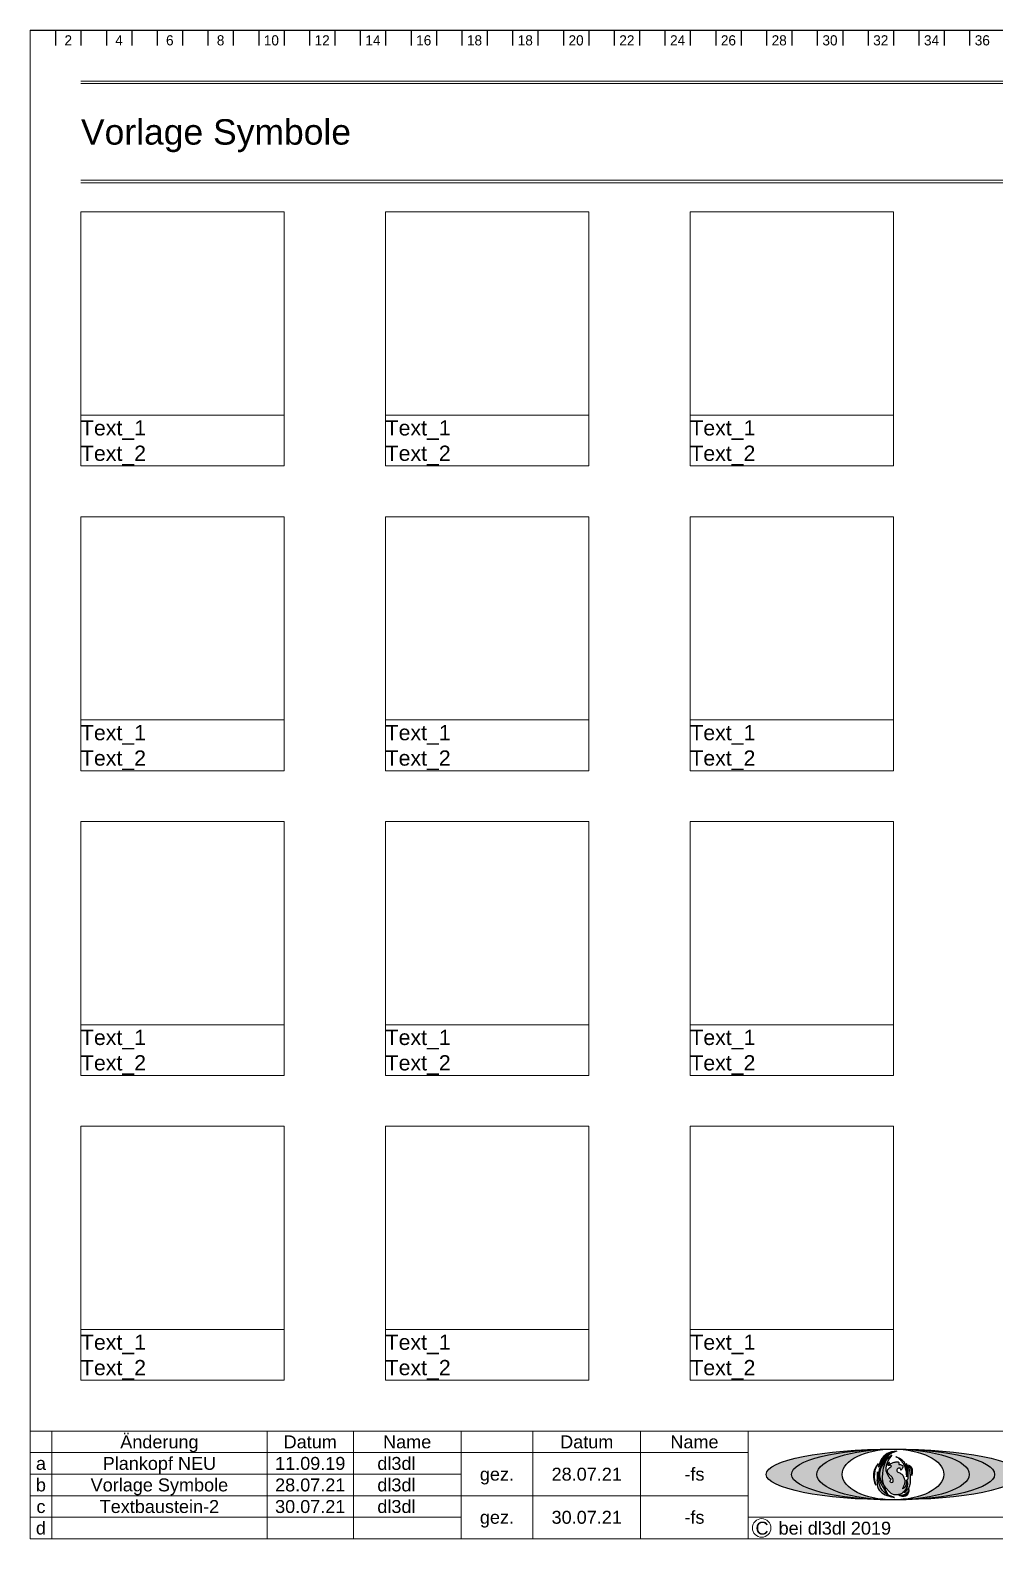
# Model space of a CAD drawing. Header units: millimetres. Extents: x 0 to 1740, y -634 to 297.
# Drawn here: x 440 to 630, y -317 to -20 of the extents above; entities that cross this region are included whole.
import ezdxf
from ezdxf.enums import TextEntityAlignment as Align

# ---------------------------------------------------------------- set-up
doc = ezdxf.new("R2010")
doc.units = ezdxf.units.MM
doc.layers.get('0').update_dxf_attribs({"lineweight": 25, "true_color": 0xffffff})
for name, color, linetype, lineweight, true_color in [('_Legende', 5, 'Continuous', 5, 0x0000ff), ('_Rahmen_Symbol_bl', 5, 'Continuous', 5, 0x0000ff), ('_Rahmen_Symbol_rt', 1, 'Continuous', 5, 0xff0000), ('_Rahmen_Symbol_Text', 3, 'Continuous', 5, 0x00ff00), ('_Zeichenfläche', 30, 'Continuous', 5, 0xff7f00), ('BLATTRAHMEN', 5, 'Continuous', 5, 0x0000ff), ('FORMAT', 2, 'Continuous', 5, 0xffff00), ('LOGO_A', 1, 'Continuous', 5, 0xff0000), ('LOGO_B', 30, 'Continuous', 5, 0xff7f00), ('LOGO_C', 12, 'Continuous', 5, 0xaa0000), ('TEXT_VORGABE', 1, 'Continuous', 5, 0xff0000)]:
    doc.layers.add(name, color=color, linetype=linetype, lineweight=lineweight, true_color=true_color)
for name, color, linetype, true_color in [('PFOENIX', 94, 'Continuous', 0x008000), ('RASTER', 5, 'Continuous', 0x0000ff), ('TEXT_AUSGEFUELLT', 3, 'Continuous', 0x00ff00)]:
    doc.layers.add(name, color=color, linetype=linetype, true_color=true_color)
doc.styles.add('textstyle0', font='')
doc.styles.add('textstyle1031', font='')
doc.styles.add('textstyle1032', font='')
doc.styles.add('textstyle1033', font='')
doc.styles.add('textstyle1034', font='')
doc.styles.add('textstyle1035', font='')
doc.styles.add('textstyle1046', font='')
doc.styles.add('textstyle12', font='')
doc.styles.add('textstyle1538', font='')
doc.styles.add('textstyle1550', font='')
doc.styles.add('textstyle1551', font='')
doc.styles.add('textstyle1552', font='')
doc.styles.add('textstyle1553', font='')
doc.styles.add('textstyle1554', font='')
doc.styles.add('textstyle1555', font='')
doc.styles.add('textstyle1556', font='')
doc.styles.add('textstyle1557', font='')
doc.styles.add('textstyle1564', font='')
doc.styles.add('textstyle1565', font='')
doc.styles.add('textstyle1566', font='')
doc.styles.add('textstyle1567', font='')
doc.styles.add('textstyle1568', font='')
doc.styles.add('textstyle1569', font='')
doc.styles.add('textstyle1571', font='')
doc.styles.add('textstyle1628', font='')
doc.styles.add('textstyle1629', font='')
doc.styles.add('textstyle1645', font='')
doc.styles.add('textstyle31', font='')
doc.styles.add('textstyle337', font='')
doc.styles.add('textstyle341', font='')
doc.styles.add('textstyle347', font='')
doc.styles.add('textstyle374', font='')
doc.styles.add('textstyle380', font='')
doc.styles.add('textstyle385', font='')
doc.styles.add('textstyle428', font='')
doc.styles.add('textstyle43', font='')
doc.styles.add('textstyle455', font='')
doc.styles.add('textstyle471', font='')
doc.styles.add('textstyle477', font='')
doc.styles.add('textstyle482', font='')
doc.styles.add('textstyle536', font='')
doc.styles.add('textstyle538', font='')
doc.styles.add('textstyle547', font='')
doc.styles.add('textstyle556', font='')
doc.styles.add('textstyle565', font='')
doc.styles.add('textstyle583', font='')
doc.styles.add('textstyle589', font='')
doc.styles.add('textstyle594', font='')
doc.styles.add('textstyle607', font='')
doc.styles.add('textstyle612', font='')
doc.styles.add('textstyle618', font='')
doc.styles.add('textstyle637', font='')
doc.styles.add('textstyle638', font='')
doc.styles.add('textstyle641', font='')
doc.styles.add('textstyle68', font='')
doc.styles.add('textstyle732', font='')
doc.styles.add('textstyle744', font='')
doc.styles.add('textstyle751', font='')
doc.styles.add('textstyle769', font='')
doc.styles.add('textstyle780', font='')
doc.styles.add('textstyle787', font='')
doc.styles.add('textstyle798', font='')
doc.styles.add('textstyle802', font='')
doc.styles.add('textstyle814', font='')
doc.styles.add('textstyle831', font='')
doc.styles.add('textstyle849', font='')
doc.styles.add('textstyle861', font='')
doc.styles.add('textstyle868', font='')
doc.styles.add('textstyle880', font='')
doc.styles.get('textstyle0').set_extended_font_data('textstyle73')
doc.styles.get('textstyle1031').set_extended_font_data('Arial')
doc.styles.get('textstyle1032').set_extended_font_data('Arial')
doc.styles.get('textstyle1033').set_extended_font_data('Arial')
doc.styles.get('textstyle1034').set_extended_font_data('Arial')
doc.styles.get('textstyle1035').set_extended_font_data('Arial')
doc.styles.get('textstyle1046').set_extended_font_data('Arial')
doc.styles.get('textstyle12').set_extended_font_data('textstyle72')
doc.styles.get('textstyle1538').set_extended_font_data('Arial')
doc.styles.get('textstyle1550').set_extended_font_data('Arial')
doc.styles.get('textstyle1551').set_extended_font_data('Arial')
doc.styles.get('textstyle1552').set_extended_font_data('Arial')
doc.styles.get('textstyle1553').set_extended_font_data('Arial')
doc.styles.get('textstyle1554').set_extended_font_data('Arial')
doc.styles.get('textstyle1555').set_extended_font_data('Arial')
doc.styles.get('textstyle1556').set_extended_font_data('Arial')
doc.styles.get('textstyle1557').set_extended_font_data('Arial')
doc.styles.get('textstyle1564').set_extended_font_data('Arial')
doc.styles.get('textstyle1565').set_extended_font_data('Arial')
doc.styles.get('textstyle1566').set_extended_font_data('Arial')
doc.styles.get('textstyle1567').set_extended_font_data('Arial')
doc.styles.get('textstyle1568').set_extended_font_data('Arial')
doc.styles.get('textstyle1569').set_extended_font_data('Arial')
doc.styles.get('textstyle1571').set_extended_font_data('Arial')
doc.styles.get('textstyle1628').set_extended_font_data('Arial')
doc.styles.get('textstyle1629').set_extended_font_data('Arial')
doc.styles.get('textstyle1645').set_extended_font_data('Arial')
doc.styles.get('textstyle31').set_extended_font_data('textstyle70')
doc.styles.get('textstyle337').set_extended_font_data('Arial')
doc.styles.get('textstyle341').set_extended_font_data('Arial')
doc.styles.get('textstyle347').set_extended_font_data('Arial')
doc.styles.get('textstyle374').set_extended_font_data('Arial')
doc.styles.get('textstyle380').set_extended_font_data('Arial')
doc.styles.get('textstyle385').set_extended_font_data('Arial')
doc.styles.get('textstyle428').set_extended_font_data('Arial')
doc.styles.get('textstyle43').set_extended_font_data('textstyle71')
doc.styles.get('textstyle455').set_extended_font_data('Arial')
doc.styles.get('textstyle471').set_extended_font_data('Arial')
doc.styles.get('textstyle477').set_extended_font_data('Arial')
doc.styles.get('textstyle482').set_extended_font_data('Arial')
doc.styles.get('textstyle536').set_extended_font_data('Arial')
doc.styles.get('textstyle538').set_extended_font_data('Arial')
doc.styles.get('textstyle547').set_extended_font_data('Arial')
doc.styles.get('textstyle556').set_extended_font_data('Arial')
doc.styles.get('textstyle565').set_extended_font_data('Arial')
doc.styles.get('textstyle583').set_extended_font_data('Arial')
doc.styles.get('textstyle589').set_extended_font_data('Arial')
doc.styles.get('textstyle594').set_extended_font_data('Arial')
doc.styles.get('textstyle607').set_extended_font_data('Arial')
doc.styles.get('textstyle612').set_extended_font_data('Arial')
doc.styles.get('textstyle618').set_extended_font_data('Arial')
doc.styles.get('textstyle637').set_extended_font_data('Arial')
doc.styles.get('textstyle638').set_extended_font_data('Arial')
doc.styles.get('textstyle641').set_extended_font_data('Arial')
doc.styles.get('textstyle68').set_extended_font_data('textstyle74')
doc.styles.get('textstyle732').set_extended_font_data('textstyle56')
doc.styles.get('textstyle744').set_extended_font_data('textstyle58')
doc.styles.get('textstyle751').set_extended_font_data('textstyle57')
doc.styles.get('textstyle769').set_extended_font_data('textstyle60')
doc.styles.get('textstyle780').set_extended_font_data('textstyle62')
doc.styles.get('textstyle787').set_extended_font_data('textstyle59')
doc.styles.get('textstyle798').set_extended_font_data('textstyle61')
doc.styles.get('textstyle802').set_extended_font_data('textstyle65')
doc.styles.get('textstyle814').set_extended_font_data('textstyle64')
doc.styles.get('textstyle831').set_extended_font_data('textstyle63')
doc.styles.get('textstyle849').set_extended_font_data('textstyle69')
doc.styles.get('textstyle861').set_extended_font_data('textstyle68')
doc.styles.get('textstyle868').set_extended_font_data('textstyle66')
doc.styles.get('textstyle880').set_extended_font_data('textstyle67')

msp = doc.modelspace()

# ---------------------------------------------------------------- hatches: boundary and pattern name
at = {"layer": 'LOGO_A'}
h = msp.add_hatch(color=256, dxfattribs=at)
edge = h.paths.add_edge_path()
edge.add_ellipse((609.92, -304.29), major_axis=(10, 0), ratio=0.5, start_angle=0, end_angle=360)
edge = h.paths.add_edge_path()
edge.add_ellipse((609.92, -304.29), major_axis=(15, 0), ratio=0.333333, start_angle=0, end_angle=360)
at = {"layer": 'LOGO_B'}
h = msp.add_hatch(color=256, dxfattribs=at)
edge = h.paths.add_edge_path()
edge.add_ellipse((609.92, -304.29), major_axis=(15, 0), ratio=0.333333, start_angle=0, end_angle=360)
edge = h.paths.add_edge_path()
edge.add_ellipse((609.92, -304.29), major_axis=(20, 0), ratio=0.25, start_angle=0, end_angle=360)
at = {"layer": 'LOGO_C'}
h = msp.add_hatch(color=256, dxfattribs=at)
edge = h.paths.add_edge_path()
edge.add_ellipse((609.92, -304.29), major_axis=(20, 0), ratio=0.25, start_angle=0, end_angle=360)
edge = h.paths.add_edge_path()
edge.add_ellipse((609.92, -304.29), major_axis=(25, 0), ratio=0.2, start_angle=0, end_angle=360)
at = {"layer": 'PFOENIX'}
h = msp.add_hatch(color=256, dxfattribs=at)
edge = h.paths.add_edge_path()
edge.add_spline(control_points=[(610.68, -299.71), (608.03, -300.35), (607.05, -302.89), (607.05, -302.89)], knot_values=[0, 0, 0, 0, 1, 1, 1, 1], degree=3, periodic=0)
edge.add_spline(control_points=[(607.05, -302.89), (607.08, -302.7), (607.44, -299.72), (610.68, -299.71)], knot_values=[0, 0, 0, 0, 1, 1, 1, 1], degree=3, periodic=0)
h = msp.add_hatch(color=256, dxfattribs=at)
edge = h.paths.add_edge_path()
edge.add_spline(control_points=[(607.02, -302.17), (605.42, -303.69), (606.19, -306.23), (606.54, -306.4)], knot_values=[0, 0, 0, 0, 1, 1, 1, 1], degree=3, periodic=0)
edge.add_spline(control_points=[(606.54, -306.4), (606.43, -306.31), (605.66, -303.77), (607.02, -302.17)], knot_values=[0, 0, 0, 0, 1, 1, 1, 1], degree=3, periodic=0)
h = msp.add_hatch(color=256, dxfattribs=at)
edge = h.paths.add_edge_path()
edge.add_spline(control_points=[(609.18, -304.92), (609.58, -305.17), (609.3, -305.64), (609.3, -305.64), (609.3, -305.64), (609.4, -305.88), (610.03, -305.89), (609.93, -305.31), (609.81, -304.92), (609.29, -304.4), (608.88, -304.06), (608.73, -303.59), (609.03, -303.11), (609.53, -302.78), (609.62, -302.65), (609.55, -302.48), (609.27, -302.49), (609.01, -302.56), (608.8, -302.44), (608.85, -302.09), (609.18, -301.93), (609.19, -301.91), (609.19, -301.93), (609.1, -302.07), (608.95, -302.19), (609.07, -302.29), (609.45, -302.19), (609.91, -301.94), (610.71, -301.77), (611, -301.81), (611.04, -301.89), (611.08, -302.15), (610.99, -302.35), (611.38, -302.31), (611.66, -302.44), (611.88, -302.67), (611.83, -303.05), (611.57, -303.39), (611.46, -303.47), (611.46, -303.47), (611.43, -303.27), (611.37, -303.06), (611.13, -303.02), (610.8, -303.07), (610.66, -303.39), (610.67, -303.78), (610.96, -303.9), (611.55, -304.11), (611.83, -304.47)], knot_values=[0, 0, 0, 0, 1, 2, 3, 4, 5, 6, 7, 8, 9, 10, 11, 12, 13, 14, 15, 16, 17, 18, 19, 20, 21, 22, 23, 24, 25, 26, 27, 28, 29, 30, 31, 32, 33, 34, 35, 36, 37, 38, 39, 40, 41, 42, 43, 44, 45, 46, 46, 46, 46], degree=3, periodic=0)
edge.add_spline(control_points=[(611.83, -304.47), (612.1, -304.93), (612.29, -305.58), (612.18, -306.21), (611.95, -306.78), (611.74, -307.13), (611.74, -307.13), (612.43, -306.72), (612.62, -306.02), (612.61, -305.48), (612.54, -305.33), (612.75, -305.69), (612.77, -306.32), (612.64, -306.73), (612.08, -307.75), (611.5, -308.13), (610.85, -308.31), (610.07, -308.32), (609.57, -308.07), (609.57, -308.07), (609.57, -308.07)], knot_values=[0, 0, 0, 0, 1, 2, 3, 4, 5, 6, 7, 8, 9, 10, 11, 12, 13, 14, 15, 16, 17, 18, 18, 18, 18], degree=3, periodic=0)
edge.add_spline(control_points=[(609.57, -308.07), (609.57, -308.07), (609.51, -308.11), (605.66, -303.69), (609.65, -300.49)], knot_values=[0, 0, 0, 0, 1, 2, 2, 2, 2], degree=3, periodic=0)
edge.add_spline(control_points=[(609.65, -300.49), (607.9, -302.77), (609.18, -304.92), (609.18, -304.92), (609.18, -304.92), (609.18, -304.92), (609.18, -304.92)], knot_values=[0, 0, 0, 0, 1, 2, 3, 4, 4, 4, 4], degree=3, periodic=0)
h = msp.add_hatch(color=256, dxfattribs=at)
edge = h.paths.add_edge_path()
edge.add_spline(control_points=[(609.06, -300.43), (607.08, -304.28), (608.92, -308.28), (608.92, -308.3), (608.92, -308.3), (606.06, -304.22), (609.06, -300.43), (609.06, -300.43), (609.06, -300.43)], knot_values=[0, 0, 0, 0, 1, 2, 3, 4, 5, 6, 6, 6, 6], degree=3, periodic=0)
h = msp.add_hatch(color=256, dxfattribs=at)
edge = h.paths.add_edge_path()
edge.add_spline(control_points=[(612.43, -303.49), (612.49, -303.82), (612.52, -304.07), (612.55, -304.47), (612.56, -304.78), (612.55, -304.78), (612.55, -304.78), (612.7, -304.36), (612.7, -303.86), (612.59, -302.97), (612.31, -302.15), (612.07, -301.75), (611.39, -301.2), (610.49, -300.8), (610.49, -300.8), (610.49, -300.8)], knot_values=[0, 0, 0, 0, 1, 2, 3, 4, 5, 6, 7, 8, 9, 10, 11, 12, 13, 13, 13, 13], degree=3, periodic=0)
edge.add_spline(control_points=[(610.49, -300.8), (611.03, -301.08), (611.34, -301.39), (611.66, -301.8), (611.99, -302.23), (612.29, -302.91), (612.43, -303.49)], knot_values=[0, 0, 0, 0, 1, 2, 3, 4, 4, 4, 4], degree=3, periodic=0)
h = msp.add_hatch(color=256, dxfattribs=at)
edge = h.paths.add_edge_path()
edge.add_spline(control_points=[(613.29, -305.64), (613.26, -306.14), (613.11, -306.82), (612.89, -307.2), (612.42, -307.64), (612.15, -307.9), (612.15, -307.9), (612.34, -307.56), (612.6, -307.14), (612.76, -306.72), (612.77, -306.32), (612.59, -305.42)], knot_values=[0, 0, 0, 0, 1, 2, 3, 4, 5, 6, 7, 8, 9, 9, 9, 9], degree=3, periodic=0)
edge.add_spline(control_points=[(612.59, -305.42), (612.84, -305.28), (612.89, -305.01), (612.92, -304.17), (612.87, -303.41), (612.86, -303), (612.59, -302.19), (612.44, -302.08), (612.89, -302.66), (613.04, -303.06), (613.19, -303.62), (613.27, -304.18), (613.31, -304.93), (613.29, -305.64)], knot_values=[0, 0, 0, 0, 1, 2, 3, 4, 5, 6, 7, 8, 9, 10, 11, 11, 11, 11], degree=3, periodic=0)
h = msp.add_hatch(color=256, dxfattribs=at)
edge = h.paths.add_edge_path()
edge.add_spline(control_points=[(613.64, -304.49), (613.63, -303.96), (613.56, -303.61), (613.48, -303.21), (613.32, -302.89), (612.97, -302.38), (612.97, -302.38), (612.97, -302.38)], knot_values=[0, 0, 0, 0, 1, 2, 3, 4, 5, 5, 5, 5], degree=3, periodic=0)
edge.add_spline(control_points=[(612.97, -302.38), (613.8, -302.8), (613.64, -304.49), (613.64, -304.49), (613.64, -304.49)], knot_values=[0, 0, 0, 0, 1, 2, 2, 2, 2], degree=3, periodic=0)
h = msp.add_hatch(color=256, dxfattribs=at)
edge = h.paths.add_edge_path()
edge.add_spline(control_points=[(606.83, -303.77), (606.93, -307.53), (610.2, -308.83), (610.2, -308.83), (610.2, -308.83), (606.52, -307.92), (606.86, -303.81), (606.86, -303.81), (606.83, -303.77)], knot_values=[0, 0, 0, 0, 1, 2, 3, 4, 5, 6, 6, 6, 6], degree=3, periodic=0)
h = msp.add_hatch(color=256, dxfattribs=at)
edge = h.paths.add_edge_path()
edge.add_spline(control_points=[(611.25, -308.48), (611.61, -308.63), (612.2, -308.64), (612.52, -308.54), (612.81, -308.22), (613, -307.77), (613.02, -307.43), (613.06, -307.28), (613.06, -307.28), (613.06, -307.28), (612.94, -307.58), (612.84, -307.68), (612.6, -307.98), (612.35, -308.15), (612.1, -308.25), (611.73, -308.37), (611.37, -308.39), (611.25, -308.4), (611.12, -308.39), (611.12, -308.4), (611.12, -308.4), (611.19, -308.45), (611.25, -308.48), (611.25, -308.48), (611.25, -308.48)], knot_values=[0, 0, 0, 0, 1, 2, 3, 4, 5, 6, 7, 8, 9, 10, 11, 12, 13, 14, 15, 16, 17, 18, 19, 20, 21, 22, 22, 22, 22], degree=3, periodic=0)

# ---------------------------------------------------------------- linework, layer by layer
for major_axis, ratio in [((25, 0), 0.2), ((20, 0), 0.25), ((15, 0), 0.333333), ((10, 0), 0.5)]:
    msp.add_ellipse((609.92, -304.29), major_axis=major_axis, ratio=ratio)
at = {"layer": '_Rahmen_Symbol_bl'}
for p, q in [((450, -95.76), (450, -105.76)), ((490, -95.76), (490, -105.76)), ((510, -95.76), (510, -105.76)), ((550, -95.76), (550, -105.76)), ((570, -95.76), (570, -105.76)), ((610, -95.76), (610, -105.76)), ((490, -105.76), (450, -105.76)), ((550, -105.76), (510, -105.76)), ((610, -105.76), (570, -105.76)), ((450, -155.76), (450, -165.76)), ((490, -155.76), (490, -165.76)), ((510, -155.76), (510, -165.76)), ((550, -155.76), (550, -165.76)), ((570, -155.76), (570, -165.76)), ((610, -155.76), (610, -165.76)), ((490, -165.76), (450, -165.76)), ((550, -165.76), (510, -165.76)), ((610, -165.76), (570, -165.76)), ((450, -215.76), (450, -225.76)), ((490, -215.76), (490, -225.76)), ((510, -215.76), (510, -225.76)), ((550, -215.76), (550, -225.76)), ((570, -215.76), (570, -225.76)), ((610, -215.76), (610, -225.76)), ((490, -225.76), (450, -225.76)), ((550, -225.76), (510, -225.76)), ((610, -225.76), (570, -225.76)), ((450, -275.76), (450, -285.76)), ((490, -275.76), (490, -285.76)), ((510, -275.76), (510, -285.76)), ((550, -275.76), (550, -285.76)), ((570, -275.76), (570, -285.76)), ((610, -275.76), (610, -285.76)), ((490, -285.76), (450, -285.76)), ((550, -285.76), (510, -285.76)), ((610, -285.76), (570, -285.76))]:
    msp.add_line(p, q, dxfattribs=at)
at = {"layer": '_Rahmen_Symbol_rt'}
for p, q in [((450, -95.76), (450, -55.76)), ((450, -55.76), (490, -55.76)), ((490, -55.76), (490, -95.76)), ((510, -95.76), (510, -55.76)), ((510, -55.76), (550, -55.76)), ((550, -55.76), (550, -95.76)), ((570, -95.76), (570, -55.76)), ((570, -55.76), (610, -55.76)), ((610, -55.76), (610, -95.76)), ((490, -95.76), (450, -95.76)), ((490, -95.76), (490, -95.76)), ((550, -95.76), (510, -95.76)), ((546, -95.76), (546, -95.76)), ((610, -95.76), (570, -95.76)), ((606, -95.76), (606, -95.76)), ((450, -155.76), (450, -115.76)), ((450, -115.76), (490, -115.76)), ((490, -115.76), (490, -155.76)), ((510, -155.76), (510, -115.76)), ((510, -115.76), (550, -115.76)), ((550, -115.76), (550, -155.76)), ((570, -155.76), (570, -115.76)), ((570, -115.76), (610, -115.76)), ((610, -115.76), (610, -155.76)), ((490, -155.76), (450, -155.76)), ((550, -155.76), (510, -155.76)), ((610, -155.76), (570, -155.76)), ((450, -215.76), (450, -175.76)), ((450, -175.76), (490, -175.76)), ((490, -175.76), (490, -215.76)), ((510, -215.76), (510, -175.76)), ((510, -175.76), (550, -175.76)), ((550, -175.76), (550, -215.76)), ((570, -215.76), (570, -175.76)), ((570, -175.76), (610, -175.76)), ((610, -175.76), (610, -215.76)), ((490, -215.76), (450, -215.76)), ((550, -215.76), (510, -215.76)), ((610, -215.76), (570, -215.76)), ((450, -275.76), (450, -235.76)), ((450, -235.76), (490, -235.76)), ((490, -235.76), (490, -275.76)), ((510, -275.76), (510, -235.76)), ((510, -235.76), (550, -235.76)), ((550, -235.76), (550, -275.76)), ((570, -275.76), (570, -235.76)), ((570, -235.76), (610, -235.76)), ((610, -235.76), (610, -275.76)), ((490, -275.76), (450, -275.76)), ((550, -275.76), (510, -275.76)), ((610, -275.76), (570, -275.76))]:
    msp.add_line(p, q, dxfattribs=at)
at = {"layer": '_Zeichenfläche'}
for p, q in [((450, -30), (850, -30)), ((450, -30.5), (850, -30.5)), ((450, -49.5), (850, -49.5)), ((450, -50), (850, -50))]:
    msp.add_line(p, q, dxfattribs=at)
at = {"layer": 'BLATTRAHMEN'}
for p, q in [((440, -295.76), (440, -20)), ((440, -300), (440, -295.76)), ((444.24, -295.76), (440, -295.76)), ((444.24, -300), (444.24, -295.76)), ((444.24, -295.76), (524.85, -295.76)), ((486.67, -300), (486.67, -295.76)), ((503.64, -300), (503.64, -295.76)), ((524.85, -300), (524.85, -295.76)), ((524.85, -295.76), (860, -295.76)), ((538.99, -300), (538.99, -295.76)), ((560.2, -300), (560.2, -295.76)), ((581.41, -300), (581.41, -295.76)), ((440, -304.24), (440, -300)), ((444.24, -300), (440, -300)), ((444.24, -304.24), (444.24, -300)), ((444.24, -300), (524.85, -300)), ((486.67, -304.24), (486.67, -300)), ((503.64, -304.24), (503.64, -300)), ((524.85, -300), (581.41, -300)), ((524.85, -304.24), (524.85, -300)), ((538.99, -308.48), (538.99, -300)), ((560.2, -308.48), (560.2, -300)), ((581.41, -308.48), (581.41, -300)), ((440, -308.48), (440, -304.24)), ((444.24, -304.24), (440, -304.24)), ((444.24, -308.48), (444.24, -304.24)), ((444.24, -304.24), (524.85, -304.24)), ((486.67, -308.48), (486.67, -304.24)), ((503.64, -308.48), (503.64, -304.24)), ((524.85, -308.48), (524.85, -304.24)), ((440, -312.73), (440, -308.48)), ((444.24, -308.48), (440, -308.48)), ((444.24, -312.73), (444.24, -308.48)), ((444.24, -308.48), (524.85, -308.48)), ((486.67, -312.73), (486.67, -308.48)), ((503.64, -312.73), (503.64, -308.48)), ((524.85, -312.73), (524.85, -308.48)), ((524.85, -308.48), (581.41, -308.48)), ((538.99, -316.97), (538.99, -308.48)), ((560.2, -316.97), (560.2, -308.48)), ((581.41, -316.97), (581.41, -308.48)), ((440, -316.97), (440, -312.73)), ((444.24, -312.73), (440, -312.73)), ((444.24, -316.97), (444.24, -312.73)), ((444.24, -312.73), (503.64, -312.73)), ((486.67, -316.97), (486.67, -312.73)), ((503.64, -316.97), (503.64, -312.73)), ((503.64, -312.73), (524.85, -312.73)), ((524.85, -316.97), (524.85, -312.73)), ((524.85, -312.73), (524.85, -312.73)), ((581.41, -312.73), (666.26, -312.73)), ((440, -316.97), (444.24, -316.97)), ((444.24, -316.97), (486.67, -316.97)), ((486.67, -316.97), (503.64, -316.97)), ((503.64, -316.97), (524.85, -316.97)), ((524.85, -316.97), (538.99, -316.97)), ((538.99, -316.97), (560.2, -316.97)), ((560.2, -316.97), (581.41, -316.97)), ((581.41, -316.97), (666.26, -316.97))]:
    msp.add_line(p, q, dxfattribs=at)
at = {"layer": 'FORMAT', "linetype": 'BYBLOCK'}
for p, q in [((440, -316.97), (440, -19.97)), ((860, -316.97), (440, -316.97))]:
    msp.add_line(p, q, dxfattribs=at)
at = {"layer": 'PFOENIX'}
for points in [[(610.68, -299.71), (607.44, -299.72), (607.08, -302.7), (607.05, -302.89)], [(610.68, -299.71), (608.03, -300.35), (607.05, -302.89), (607.05, -302.89)], [(607.02, -302.17), (605.42, -303.69), (606.19, -306.23), (606.54, -306.4)], [(609.65, -300.49), (605.66, -303.69), (609.51, -308.11), (609.57, -308.07), (609.57, -308.07)], [(607.02, -302.17), (605.66, -303.77), (606.43, -306.31), (606.54, -306.4)], [(609.06, -300.43), (607.08, -304.28), (608.92, -308.28), (608.92, -308.3), (608.92, -308.3), (606.06, -304.22), (609.06, -300.43), (609.06, -300.43), (609.06, -300.43)], [(609.65, -300.49), (607.9, -302.77), (609.18, -304.92), (609.18, -304.92), (609.18, -304.92), (609.18, -304.92), (609.18, -304.92)], [(609.18, -304.92), (609.58, -305.17), (609.3, -305.64), (609.3, -305.64), (609.3, -305.64), (609.4, -305.88), (610.03, -305.89), (609.93, -305.31), (609.81, -304.92), (609.29, -304.4), (608.88, -304.06), (608.73, -303.59), (609.03, -303.11), (609.53, -302.78), (609.62, -302.65), (609.55, -302.48), (609.27, -302.49), (609.01, -302.56), (608.8, -302.44), (608.85, -302.09), (609.18, -301.93), (609.19, -301.91), (609.19, -301.93), (609.1, -302.07), (608.95, -302.19), (609.07, -302.29), (609.45, -302.19), (609.91, -301.94), (610.71, -301.77), (611, -301.81), (611.04, -301.89), (611.08, -302.15), (610.99, -302.35), (611.38, -302.31), (611.66, -302.44), (611.88, -302.67), (611.83, -303.05), (611.57, -303.39), (611.46, -303.47), (611.46, -303.47), (611.43, -303.27), (611.37, -303.06), (611.13, -303.02), (610.8, -303.07), (610.66, -303.39), (610.67, -303.78), (610.96, -303.9), (611.55, -304.11), (611.83, -304.47)], [(610.49, -300.8), (611.03, -301.08), (611.34, -301.39), (611.66, -301.8), (611.99, -302.23), (612.29, -302.91), (612.43, -303.49)], [(612.43, -303.49), (612.49, -303.82), (612.52, -304.07), (612.55, -304.47), (612.56, -304.78), (612.55, -304.78), (612.55, -304.78), (612.7, -304.36), (612.7, -303.86), (612.59, -302.97), (612.31, -302.15), (612.07, -301.75), (611.39, -301.2), (610.49, -300.8), (610.49, -300.8), (610.49, -300.8)], [(612.59, -305.42), (612.84, -305.28), (612.89, -305.01), (612.92, -304.17), (612.87, -303.41), (612.86, -303), (612.59, -302.19), (612.44, -302.08), (612.89, -302.66), (613.04, -303.06), (613.19, -303.62), (613.27, -304.18), (613.31, -304.93), (613.29, -305.64)], [(612.97, -302.38), (613.8, -302.8), (613.64, -304.49), (613.64, -304.49), (613.64, -304.49)], [(613.64, -304.49), (613.63, -303.96), (613.56, -303.61), (613.48, -303.21), (613.32, -302.89), (612.97, -302.38), (612.97, -302.38), (612.97, -302.38)], [(606.83, -303.77), (606.93, -307.53), (610.2, -308.83), (610.2, -308.83), (610.2, -308.83), (606.52, -307.92), (606.86, -303.81), (606.86, -303.81), (606.83, -303.77)], [(611.83, -304.47), (612.1, -304.93), (612.29, -305.58), (612.18, -306.21), (611.95, -306.78), (611.74, -307.13), (611.74, -307.13), (612.43, -306.72), (612.62, -306.02), (612.61, -305.48), (612.54, -305.33), (612.75, -305.69), (612.77, -306.32), (612.64, -306.73), (612.08, -307.75), (611.5, -308.13), (610.85, -308.31), (610.07, -308.32), (609.57, -308.07), (609.57, -308.07), (609.57, -308.07)], [(613.29, -305.64), (613.26, -306.14), (613.11, -306.82), (612.89, -307.2), (612.42, -307.64), (612.15, -307.9), (612.15, -307.9), (612.34, -307.56), (612.6, -307.14), (612.76, -306.72), (612.77, -306.32), (612.59, -305.42)], [(611.25, -308.48), (611.61, -308.63), (612.2, -308.64), (612.52, -308.54), (612.81, -308.22), (613, -307.77), (613.02, -307.43), (613.06, -307.28), (613.06, -307.28), (613.06, -307.28), (612.94, -307.58), (612.84, -307.68), (612.6, -307.98), (612.35, -308.15), (612.1, -308.25), (611.73, -308.37), (611.37, -308.39), (611.25, -308.4), (611.12, -308.39), (611.12, -308.4), (611.12, -308.4), (611.19, -308.45), (611.25, -308.48), (611.25, -308.48), (611.25, -308.48)]]:
    msp.add_open_spline(points, degree=3, dxfattribs=at)
at = {"layer": 'RASTER'}
msp.add_line((440, -20), (860, -19.97), dxfattribs=at)
at = {"layer": 'RASTER', "linetype": 'BYBLOCK'}
for p, q in [((445, -19.97), (445, -22.97)), ((450, -19.97), (450, -22.97)), ((455, -19.97), (455, -22.97)), ((460, -19.97), (460, -22.97)), ((465, -19.97), (465, -22.97)), ((470, -19.97), (470, -22.97)), ((475, -19.97), (475, -22.97)), ((480, -19.97), (480, -22.97)), ((485, -19.97), (485, -22.97)), ((490, -19.97), (490, -22.97)), ((495, -19.97), (495, -22.97)), ((500, -19.97), (500, -22.97)), ((505, -19.97), (505, -22.97)), ((510, -19.97), (510, -22.97)), ((515, -19.97), (515, -22.97)), ((520, -19.97), (520, -22.97)), ((525, -19.97), (525, -22.97)), ((530, -19.97), (530, -22.97)), ((535, -19.97), (535, -22.97)), ((540, -19.97), (540, -22.97)), ((545, -19.97), (545, -22.97)), ((550, -19.97), (550, -22.97)), ((555, -19.97), (555, -22.97)), ((560, -19.97), (560, -22.97)), ((565, -19.97), (565, -22.97)), ((570, -19.97), (570, -22.97)), ((575, -19.97), (575, -22.97)), ((580, -19.97), (580, -22.97)), ((585, -19.97), (585, -22.97)), ((590, -19.97), (590, -22.97)), ((595, -19.97), (595, -22.97)), ((600, -19.97), (600, -22.97)), ((605, -19.97), (605, -22.97)), ((610, -19.97), (610, -22.97)), ((615, -19.97), (615, -22.97)), ((620, -19.97), (620, -22.97)), ((625, -19.97), (625, -22.97))]:
    msp.add_line(p, q, dxfattribs=at)
at = {"layer": 'TEXT_VORGABE'}
msp.add_circle((584.04, -314.82), 1.83, dxfattribs=at)

# ---------------------------------------------------------------- texts
at = {"layer": '_Legende', "style": 'textstyle1645'}
msp.add_text('Vorlage Symbole', height=5, dxfattribs=at).set_placement((450, -40), align=Align.MIDDLE_LEFT)
at = {"layer": '_Rahmen_Symbol_Text'}
for s, style, p in [('Text_1', 'textstyle1628', (450, -98.26)), ('Text_1', 'textstyle1538', (510, -98.26)), ('Text_1', 'textstyle1556', (570, -98.26)), ('Text_2', 'textstyle1629', (450, -103.26)), ('Text_2', 'textstyle1555', (510, -103.26)), ('Text_2', 'textstyle1557', (570, -103.26)), ('Text_1', 'textstyle1550', (450, -158.26)), ('Text_1', 'textstyle1552', (510, -158.26)), ('Text_1', 'textstyle1554', (570, -158.26)), ('Text_2', 'textstyle1551', (450, -163.26)), ('Text_2', 'textstyle1553', (510, -163.26)), ('Text_2', 'textstyle1571', (570, -163.26)), ('Text_1', 'textstyle1564', (450, -218.26)), ('Text_1', 'textstyle1566', (510, -218.26)), ('Text_1', 'textstyle1568', (570, -218.26)), ('Text_2', 'textstyle1565', (450, -223.26)), ('Text_2', 'textstyle1567', (510, -223.26)), ('Text_2', 'textstyle1569', (570, -223.26)), ('Text_1', 'textstyle1046', (450, -278.26)), ('Text_1', 'textstyle1032', (510, -278.26)), ('Text_1', 'textstyle1034', (570, -278.26)), ('Text_2', 'textstyle1031', (450, -283.26)), ('Text_2', 'textstyle1033', (510, -283.26)), ('Text_2', 'textstyle1035', (570, -283.26))]:
    msp.add_text(s, height=3, dxfattribs=dict(at, style=style)).set_placement(p, align=Align.MIDDLE_LEFT)
at = {"layer": 'RASTER', "linetype": 'BYBLOCK'}
for s, style, p in [('2', 'textstyle751', (447.5, -22.97)), ('4', 'textstyle732', (457.5, -22.97)), ('6', 'textstyle744', (467.5, -22.97)), ('8', 'textstyle787', (477.5, -22.97)), ('10', 'textstyle798', (487.5, -22.97)), ('12', 'textstyle769', (497.5, -22.97)), ('14', 'textstyle780', (507.5, -22.97)), ('16', 'textstyle831', (517.5, -22.97)), ('18', 'textstyle802', (527.5, -22.97)), ('18', 'textstyle814', (537.5, -22.97)), ('20', 'textstyle868', (547.5, -22.97)), ('22', 'textstyle880', (557.5, -22.97)), ('24', 'textstyle849', (567.5, -22.97)), ('26', 'textstyle861', (577.5, -22.97)), ('28', 'textstyle31', (587.5, -22.97)), ('30', 'textstyle43', (597.5, -22.97)), ('32', 'textstyle0', (607.5, -22.97)), ('34', 'textstyle12', (617.5, -22.97)), ('36', 'textstyle68', (627.5, -22.97))]:
    msp.add_text(s, height=2, dxfattribs=dict(at, style=style)).set_placement(p, align=Align.CENTER)
at = {"layer": 'TEXT_AUSGEFUELLT'}
for s, height, style, p in [('Plankopf NEU', 2.5455, 'textstyle455', (465.45, -302.12)), ('11.09.19', 2.545, 'textstyle612', (495.15, -302.12)), ('dl3dl', 2.545, 'textstyle641', (512.12, -302.12)), ('28.07.21', 2.545, 'textstyle538', (549.6, -304.24)), ('-fs', 2.545, 'textstyle556', (570.81, -304.24)), ('Vorlage Symbole', 2.5455, 'textstyle594', (465.45, -306.36)), ('28.07.21', 2.545, 'textstyle607', (495.15, -306.36)), ('dl3dl', 2.545, 'textstyle637', (512.12, -306.36)), ('Textbaustein-2', 2.5455, 'textstyle589', (465.45, -310.61)), ('30.07.21', 2.545, 'textstyle618', (495.15, -310.61)), ('dl3dl', 2.545, 'textstyle638', (512.12, -310.61)), ('30.07.21', 2.545, 'textstyle565', (549.6, -312.73)), ('-fs', 2.545, 'textstyle583', (570.81, -312.73))]:
    msp.add_text(s, height=height, dxfattribs=dict(at, style=style)).set_placement(p, align=Align.MIDDLE_CENTER)
at = {"layer": 'TEXT_VORGABE'}
for s, height, style, p in [('Änderung', 2.545, 'textstyle385', (465.45, -297.88)), ('Datum', 2.545, 'textstyle380', (495.15, -297.88)), ('Name', 2.545, 'textstyle471', (514.24, -297.88)), ('Datum', 2.545, 'textstyle428', (549.6, -297.88)), ('Name', 2.545, 'textstyle482', (570.81, -297.88)), ('a', 2.55, 'textstyle341', (442.12, -302.12)), ('b', 2.55, 'textstyle337', (442.12, -306.36)), ('gez.', 2.545, 'textstyle536', (531.92, -304.24)), ('c', 2.55, 'textstyle347', (442.12, -310.61)), ('d', 2.55, 'textstyle374', (442.12, -314.85)), ('gez.', 2.545, 'textstyle547', (531.92, -312.73))]:
    msp.add_text(s, height=height, dxfattribs=dict(at, style=style)).set_placement(p, align=Align.MIDDLE_CENTER)
at = {"layer": 'TEXT_VORGABE', "style": 'textstyle477'}
msp.add_text('C  bei dl3dl 2019', height=2.5455, dxfattribs=at).set_placement((582.84, -314.87), align=Align.MIDDLE_LEFT)

doc.saveas('drawing.dxf')
